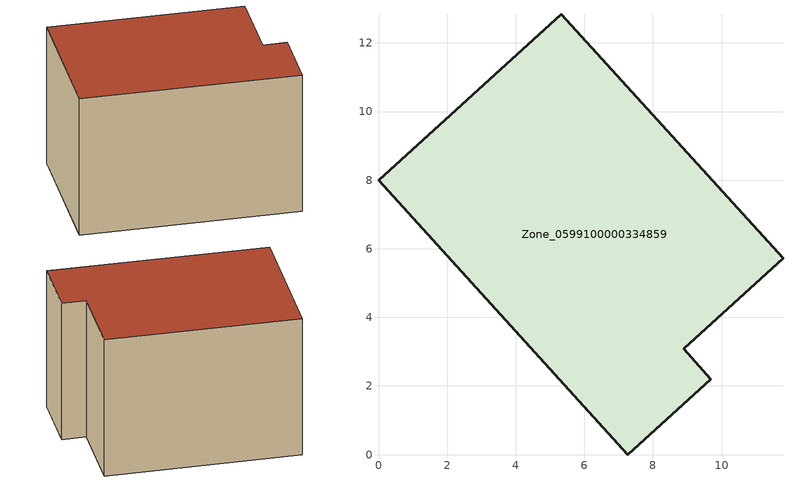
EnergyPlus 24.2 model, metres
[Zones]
Zone_0599100000334859
 floor ground (C_G): 0,8 5.32,12.83 11.79,5.72 8.89,3.09 9.69,2.2 7.27,0 z1.12
 wall outside (C_F): 5.32,12.83 0,8 7.27,0 9.69,2.2 8.89,3.09 11.79,5.72 5.32,12.83 z1.12:8.48
 roof outside (C_R): 0,8 7.27,0 9.69,2.2 8.89,3.09 11.79,5.72 5.32,12.83 z8.48
[BUILDING]
Pand.0599100000334859: North Axis=0; Terrain=City; Loads Convergence Tolerance Value=0.04; Temperature Convergence Tolerance Value=0.4; Solar Distribution=FullExterior; Maximum Number of Warmup Days=25; Minimum Number of Warmup Days=1
[Site:Location]
Rotterdam.The.Hague.AP_ZH_NLD Design_Conditions: Latitude=51.96; Longitude=4.45; Time Zone=1; Elevation=-4.5
[SITE:GROUNDTEMPERATURE:BUILDINGSURFACE]
18, 18, 18, 18, 18, 18, 18, 18, 18, 18, 18, 18
[MATERIAL] Thermal Absorptance=0.9; Solar Absorptance=0.7; Visible Absorptance=0.7
Name | Roughness | Thickness | Conductivity | Density | Specific Heat
G.TI.1975-1991 | MediumSmooth | 0.15 | 0.288461 | 540 | 1210
F.TI.1975-1991 | Rough | 0.3 | 0.230769 | 1920 | 840
R.TI.1975-1991 | MediumRough | 0.2 | 0.153846 | 1500 | 1000
[CONSTRUCTION]
C_G: G.TI.1975-1991
C_F: F.TI.1975-1991
C_R: R.TI.1975-1991
[ZONE]
Zone_0599100000334859: Type=1; Multiplier=1; Ceiling Height=Autocalculate; Volume=Autocalculate; Floor Area=autocalculate; Part of Total Floor Area=Yes
[ZONEINFILTRATION:DESIGNFLOWRATE]
Infil_Zone_0599100000334859: Zone or ZoneList or Space or SpaceList=Zone_0599100000334859; Schedule=AlwaysOn; Design Flow Rate Calculation Method=Flow/Area; Flow Rate per Floor Area=0.003; Constant Term Coefficient=1; Temperature Term Coefficient=0; Velocity Term Coefficient=0; Velocity Squared Term Coefficient=0
[HVACTEMPLATE:ZONE:IDEALLOADSAIRSYSTEM]
Zone_0599100000334859: Maximum Heating Supply Air Temperature=50; Minimum Cooling Supply Air Temperature=13; Maximum Heating Supply Air Humidity Ratio=0.0156; Minimum Cooling Supply Air Humidity Ratio=0.0077; Heating Limit=NoLimit; Cooling Limit=NoLimit; Dehumidification Control Type=ConstantSensibleHeatRatio; Cooling Sensible Heat Ratio=0.7; Dehumidification Setpoint=60; Humidification Control Type=None; Humidification Setpoint=30; Outdoor Air Method=None; Outdoor Air Flow Rate per Person=0.00944; Outdoor Air Flow Rate per Zone Floor Area=0; Outdoor Air Flow Rate per Zone=0; Demand Controlled Ventilation Type=None; Outdoor Air Economizer Type=NoEconomizer; Heat Recovery Type=None; Sensible Heat Recovery Effectiveness=0.7; Latent Heat Recovery Effectiveness=0.65
[ZONECONTROL:THERMOSTAT]
ThermostatControl_Zone_0599100000334859: Zone or ZoneList=Zone_0599100000334859; Control Type Schedule=DualSetpointControlType; Control 1=Thermostat_Zone_0599100000334859; Temperature Difference Between Cutout And Setpoint=0
[THERMOSTATSETPOINT:DUALSETPOINT]
Thermostat_Zone_0599100000334859: Heating Setpoint Temperature Schedule=HeatingSetpoint_Zone_0599100000334859; Cooling Setpoint Temperature Schedule=CoolingSetpoint_Zone_0599100000334859
[SCHEDULE:COMPACT]
HeatingSetpoint_Zone_0599100000334859: Through: 12/31, For: AllDays, Until: 24:00, 21
CoolingSetpoint_Zone_0599100000334859: Through: 12/31, For: AllDays, Until: 24:00, 24
DualSetpointControlType: Through: 12/31, For: AllDays, Until: 24:00, 4
AlwaysOn: Through: 12/31, For: AllDays, Until: 24:00, 1
